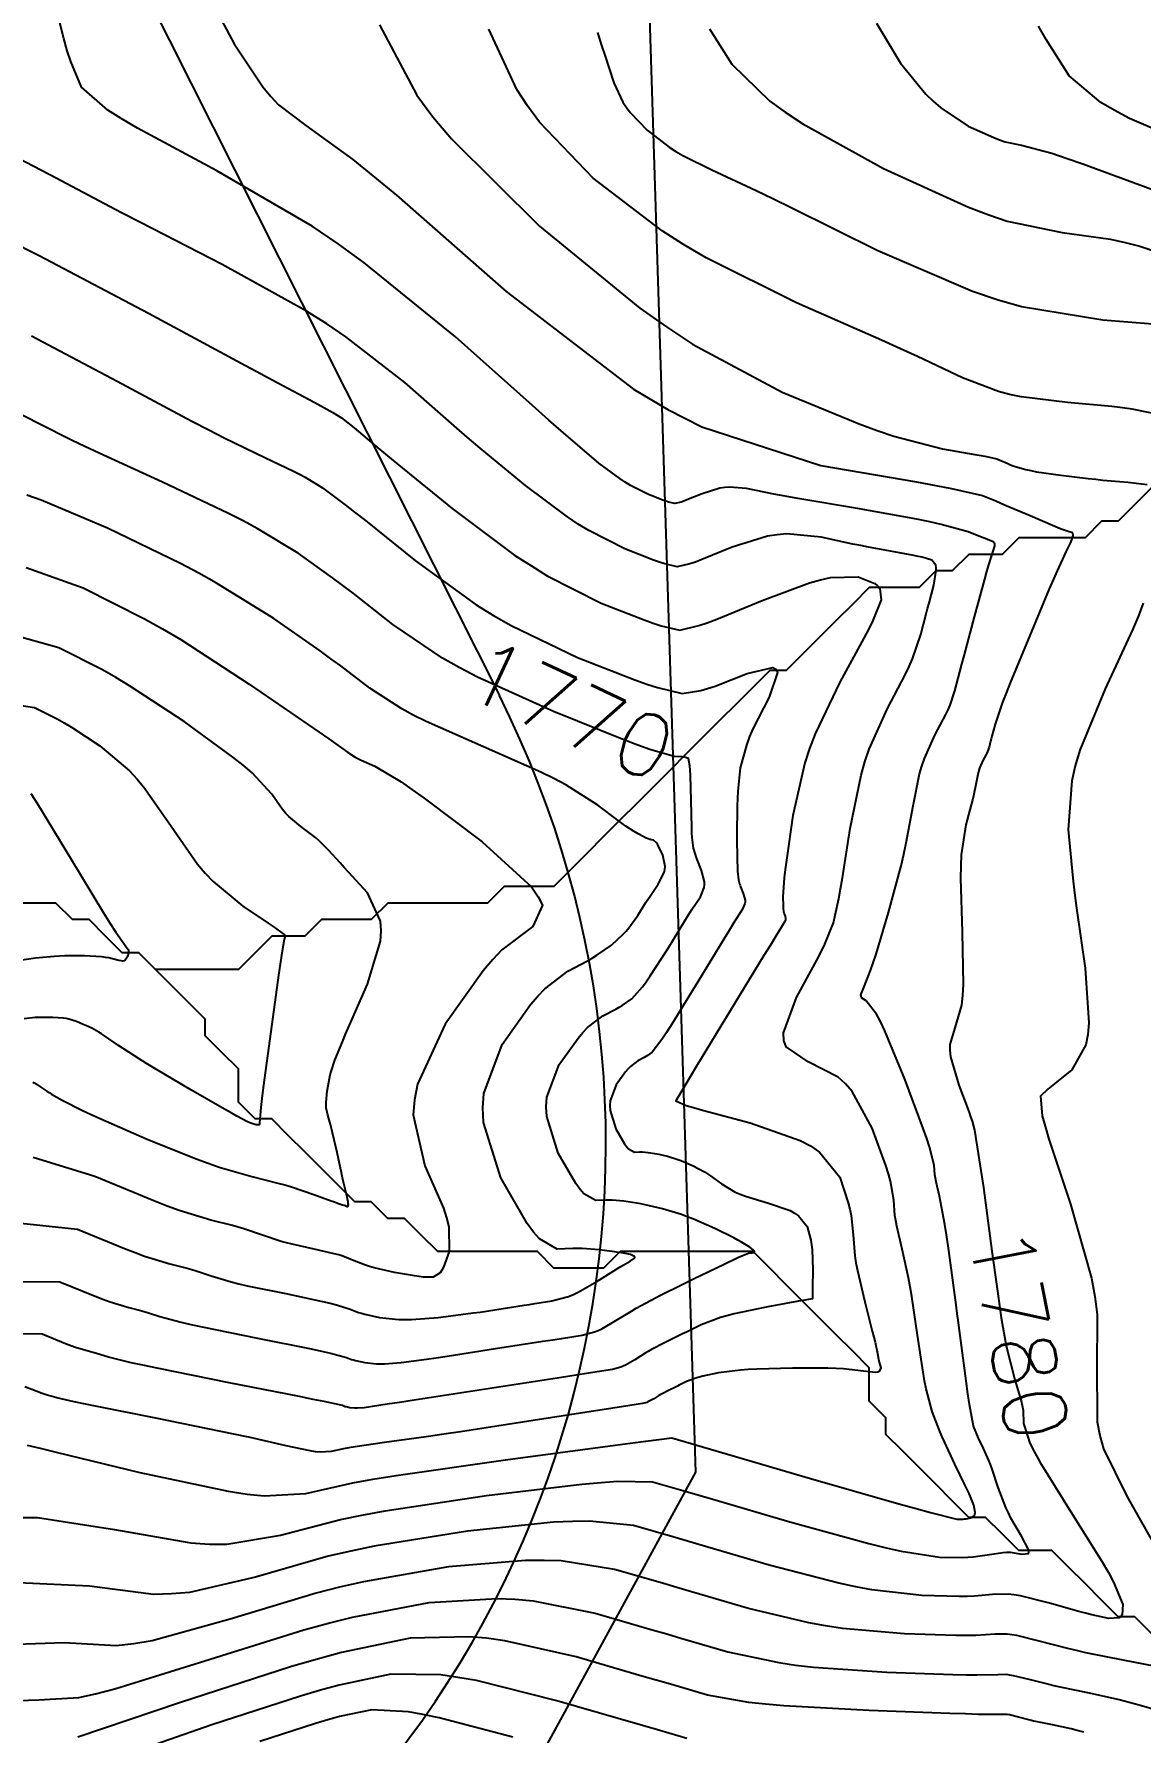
# Model space of a CAD drawing. Header units: metres. Extents: x 837117 to 838479, y 1189012 to 1191015.
# Drawn here: x 838181.6 to 838248.2, y 1189982.2 to 1190084.5 of the extents above; entities that cross this region are included whole.
import ezdxf

# ---------------------------------------------------------------- set-up
doc = ezdxf.new("R2010")
doc.units = ezdxf.units.M
doc.header["$LTSCALE"] = 0.3
for name, color, linetype in [('CORREDORVIA', 70, 'Continuous'), ('COTAS 10', 1, 'Continuous'), ('COTAS INT', 252, 'Continuous'), ('DRENAJE', 5, 'Continuous'), ('VIA1', 50, 'Continuous')]:
    doc.layers.add(name, color=color, linetype=linetype)
doc.styles.get("Standard").update_dxf_attribs({"font": 'simplex.shx'})

msp = doc.modelspace()

# ---------------------------------------------------------------- linework, layer by layer
at = {"layer": 'CORREDORVIA'}
msp.add_lwpolyline([(837910.68, 1191000.96), (838157.03, 1190996.19), (838237.17, 1190821.34), (838237, 1190602.88), (838240.03, 1190437.2), (838223.54, 1190366.27), (838212.2, 1190288.92), (838221.4, 1189997.88), (837954.54, 1189509.17), (837751.16, 1189231.38), (837593.19, 1189234.4), (837744.49, 1189686.61), (837750.28, 1189933.97), (837723.62, 1190051.52), (837726.09, 1190134.48), (837885.38, 1190229.43), (837983.18, 1190344.12), (837817.55, 1190502.19), (837798.03, 1190660.17), (837963.57, 1190795.98)], close=True, dxfattribs=at)
at = {"layer": 'COTAS 10'}
for points in [[(838192.1, 1190086.73), (838193.62, 1190083.86), (838195.35, 1190081.27), (838195.83, 1190080.7), (838196.29, 1190080.2), (838197.94, 1190078.95), (838200.77, 1190076.91), (838201.98, 1190075.92), (838203.39, 1190074.75), (838210, 1190068.95), (838217.67, 1190063.08), (838219.74, 1190061.86), (838221.78, 1190060.81), (838228.96, 1190058.49), (838234.72, 1190057.49), (838235.87, 1190057.28), (838236.83, 1190057.1), (838238.69, 1190056.68), (838239.5, 1190056.35), (838239.79, 1190056.22), (838240.12, 1190056.08), (838241.55, 1190055.46), (838242.91, 1190054.88), (838243.19, 1190054.77), (838243.42, 1190054.67), (838243.91, 1190054.51), (838244.07, 1190054.46), (838244.09, 1190054.43), (838244.11, 1190054.41), (838244.13, 1190054.26), (838244.05, 1190054.01), (838244.01, 1190053.91), (838243.96, 1190053.8), (838243.71, 1190053.28), (838243.19, 1190052.14), (838242.97, 1190051.63), (838242.71, 1190051.05), (838241.53, 1190048.25), (838240.35, 1190045.4), (838240.11, 1190044.78), (838239.9, 1190044.24), (838239.44, 1190042.91), (838239.25, 1190042.18), (838239.21, 1190042.02), (838239.17, 1190041.88), (838239.08, 1190041.53), (838238.98, 1190041.26), (838238.95, 1190041.17), (838238.9, 1190041.08), (838238.71, 1190040.71), (838238.51, 1190040.26), (838238.46, 1190040.12), (838238.42, 1190039.97), (838238.3, 1190039.38), (838238.15, 1190038.6), (838238.08, 1190038.34), (838238.01, 1190038.06), (838237.68, 1190036.85), (838237.41, 1190035.04), (838237.38, 1190034.37), (838237.37, 1190033.64), (838237.46, 1190030.38), (838237.52, 1190027.24), (838237.48, 1190026.57), (838237.42, 1190025.99), (838237.02, 1190024.63), (838236.71, 1190023.62), (838236.72, 1190023.26), (838236.77, 1190022.87), (838237.26, 1190021.18), (838237.86, 1190019.59), (838237.97, 1190019.27), (838238.06, 1190019), (838238.21, 1190018.46), (838238.75, 1190015.01), (838239.24, 1190011.18), (838239.57, 1190008.92), (838239.82, 1190007.16), (838239.97, 1190006.26), (838240.12, 1190005.47), (838240.63, 1190003.43), (838241.02, 1190002.17), (838241.08, 1190001.88), (838241.13, 1190001.6), (838241.15, 1190000.81), (838241.41, 1190000), (838241.54, 1189999.61), (838241.81, 1189999.07), (838242.15, 1189998.45), (838244, 1189995.48), (838245.9, 1189992.47), (838246.27, 1189991.83), (838246.58, 1189991.26), (838247.14, 1189989.91), (838247.09, 1189989.28), (838247.02, 1189989.18), (838246.91, 1189989.1), (838246.3, 1189989.06), (838245.27, 1189989.29), (838244.9, 1189989.39), (838244.49, 1189989.49), (838242.72, 1189989.99), (838240.97, 1189990.42), (838240.58, 1189990.49), (838240.23, 1189990.53), (838239.28, 1189990.51), (838238.2, 1189990.41), (838237.77, 1189990.39), (838237.28, 1189990.39), (838235.04, 1189990.44), (838232.03, 1189990.79), (838231.06, 1189990.97), (838230.04, 1189991.19), (838225.84, 1189992.28), (838221.81, 1189993.46), (838220.03, 1189993.97), (838217.67, 1189994.66), (838215.02, 1189994.93), (838214, 1189994.91), (838212.86, 1189994.86), (838207.67, 1189994.32), (838202.06, 1189993.41), (838200.64, 1189993.12), (838199.29, 1189992.81), (838194.9, 1189991.55), (838190.93, 1189990.63), (838189.85, 1189990.54), (838188.76, 1189990.51), (838184.9, 1189991.01), (838180.64, 1189991.2)], [(838232.3, 1190085.12), (838233.74, 1190082.71), (838235.28, 1190080.83), (838235.72, 1190080.41), (838236.17, 1190080.01), (838237.83, 1190078.91), (838239.36, 1190078.22), (838239.72, 1190078.08), (838240.05, 1190077.97), (838241.04, 1190077.76), (838242.86, 1190077.28), (838243.72, 1190076.99), (838244.73, 1190076.64), (838249.68, 1190074.81)], [(838179.84, 1190009.36), (838183.12, 1190009.34), (838185.24, 1190008.47), (838185.72, 1190008.28), (838186.15, 1190008.13), (838187.28, 1190007.78), (838188.07, 1190007.58), (838188.27, 1190007.53), (838188.47, 1190007.47), (838189.14, 1190007.24), (838190.43, 1190006.9), (838191.01, 1190006.77), (838191.7, 1190006.62), (838195.02, 1190005.94), (838198.26, 1190005.29), (838198.89, 1190005.15), (838199.42, 1190005.04), (838200.38, 1190004.78), (838200.69, 1190004.66), (838200.8, 1190004.63), (838200.93, 1190004.59), (838201.48, 1190004.47), (838202.2, 1190004.39), (838202.43, 1190004.39), (838202.68, 1190004.39), (838203.68, 1190004.47), (838205.21, 1190004.68), (838205.79, 1190004.76), (838206.44, 1190004.86), (838209.36, 1190005.31), (838212.21, 1190005.75), (838212.81, 1190005.84), (838213.34, 1190005.93), (838214.58, 1190006.12), (838215.33, 1190006.33), (838215.55, 1190006.41), (838215.77, 1190006.51), (838216.61, 1190007), (838217.55, 1190007.57), (838217.83, 1190007.74), (838218.13, 1190007.91), (838219.3, 1190008.52), (838220.57, 1190009.16), (838220.93, 1190009.33), (838221.29, 1190009.51), (838222.63, 1190010.16), (838223.76, 1190010.7), (838223.99, 1190010.81), (838224.19, 1190010.89), (838224.6, 1190011.05), (838224.76, 1190011.08), (838224.8, 1190011.08), (838224.83, 1190011.09), (838224.94, 1190011.1), (838224.96, 1190011.16), (838224.94, 1190011.19), (838224.9, 1190011.23), (838224.68, 1190011.42), (838224.18, 1190011.73), (838223.96, 1190011.85), (838223.72, 1190011.98), (838222.56, 1190012.54), (838221.25, 1190013.12), (838220.9, 1190013.25), (838220.57, 1190013.38), (838219.41, 1190013.73), (838218.38, 1190013.97), (838218.12, 1190014.02), (838217.87, 1190014.07), (838217.08, 1190014.19), (838216.39, 1190014.24), (838216.21, 1190014.24), (838216.03, 1190014.25), (838215.4, 1190014.22), (838214.68, 1190014.63), (838214.45, 1190014.9), (838214.19, 1190015.25), (838213.14, 1190017.08), (838212.45, 1190019.29), (838212.42, 1190019.87), (838212.46, 1190020.44), (838213.2, 1190022.41), (838214.33, 1190024), (838214.62, 1190024.34), (838214.9, 1190024.64), (838215.82, 1190025.34), (838216.61, 1190025.74), (838216.8, 1190025.86), (838216.99, 1190025.97), (838217.57, 1190026.38), (838218.21, 1190027.09), (838218.44, 1190027.4), (838218.68, 1190027.75), (838219.73, 1190029.39), (838220.76, 1190031.06), (838220.98, 1190031.42), (838221.18, 1190031.74), (838221.7, 1190032.52), (838221.93, 1190033.07), (838221.94, 1190033.24), (838221.94, 1190033.41), (838221.77, 1190034.1), (838221.51, 1190034.75), (838221.45, 1190034.91), (838221.4, 1190035.05), (838221.28, 1190035.45), (838221.21, 1190036.08), (838221.19, 1190036.37), (838221.18, 1190036.7), (838221.14, 1190038.29), (838221.1, 1190039.84), (838221.09, 1190040.14), (838221.07, 1190040.39), (838220.99, 1190040.84), (838220.8, 1190040.91), (838220.71, 1190040.93), (838220.61, 1190040.94), (838220.12, 1190040.97), (838218.65, 1190041.39), (838217.93, 1190041.65), (838217.08, 1190041.97), (838212.86, 1190043.66), (838208.27, 1190045.74), (838207.18, 1190046.31), (838206.17, 1190046.88), (838203.86, 1190048.44), (838203.17, 1190048.91), (838200.79, 1190050.79), (838200.16, 1190051.26), (838199.55, 1190051.72), (838197.47, 1190053.2), (838195.01, 1190054.68), (838194.16, 1190055.14), (838193.24, 1190055.61), (838189.31, 1190057.47), (838185.49, 1190059.22), (838184.63, 1190059.62), (838183.87, 1190059.98), (838181.84, 1190061), (838180.39, 1190061.76)], [(838181.38, 1190038.74), (838181.77, 1190038.11), (838183.76, 1190034.83), (838185.76, 1190031.55), (838186.16, 1190030.91), (838186.49, 1190030.39), (838187.11, 1190029.5), (838187.24, 1190029.34), (838187.25, 1190029.28), (838187.26, 1190029.22), (838187.21, 1190028.93), (838187.05, 1190028.69), (838186.99, 1190028.66), (838186.92, 1190028.64), (838186.6, 1190028.7), (838186.08, 1190028.84), (838185.87, 1190028.86), (838185.64, 1190028.89), (838184.61, 1190028.95), (838183.43, 1190028.96), (838183.11, 1190028.94), (838182.79, 1190028.92), (838181.66, 1190028.81), (838180.58, 1190028.66)], [(838210.4, 1189981.91), (838205.96, 1189983.08), (838204.99, 1189983.28), (838204.12, 1189983.44), (838201.91, 1189983.57), (838199.97, 1189983.16), (838199.27, 1189982.96), (838198.51, 1189982.74), (838195.17, 1189981.66)]]:
    msp.add_lwpolyline(points, dxfattribs=at)
at = {"layer": 'COTAS INT'}
for points in [[(838180.62, 1189995.15), (838181.78, 1189995.14), (838186.42, 1189994.43), (838191.01, 1189993.62), (838192.13, 1189993.54), (838193.18, 1189993.54), (838196.42, 1189994.07), (838200.03, 1189995.02), (838201.31, 1189995.28), (838202.72, 1189995.54), (838208.82, 1189996.47), (838214.56, 1189997.15), (838215.73, 1189997.26), (838216.72, 1189997.33), (838218.82, 1189997.3), (838220.65, 1189996.76), (838222.44, 1189996.24), (838227.08, 1189994.89), (838231.84, 1189993.58), (838232.88, 1189993.32), (838233.79, 1189993.11), (838236.09, 1189992.75), (838237.47, 1189992.74), (838237.81, 1189992.75), (838238.13, 1189992.78), (838239.11, 1189992.92), (838239.93, 1189993.04), (838240.14, 1189993.05), (838240.35, 1189993.05), (838241.05, 1189992.93), (838241.46, 1189992.98), (838241.47, 1189993.08), (838241.45, 1189993.22), (838241.03, 1189994.02), (838240.4, 1189995.11), (838240.25, 1189995.42), (838240.1, 1189995.74), (838239.64, 1189996.95), (838239.26, 1189998.06), (838239.16, 1189998.33), (838239.06, 1189998.57), (838238.74, 1189999.3), (838238.47, 1189999.87), (838238.41, 1190000), (838238.4, 1190000.02), (838238.34, 1190000.16), (838238.15, 1190000.65), (838237.91, 1190001.94), (838237.81, 1190002.59), (838237.7, 1190003.37), (838237.2, 1190007.16), (838237.19, 1190007.24), (838237.1, 1190007.94), (838236.66, 1190011.21), (838236.54, 1190012.05), (838236.42, 1190012.78), (838236.1, 1190014.48), (838235.89, 1190015.36), (838235.85, 1190015.57), (838235.82, 1190015.77), (838235.77, 1190016.36), (838235.5, 1190017.45), (838235.33, 1190017.97), (838235.12, 1190018.57), (838234, 1190021.54), (838232.8, 1190024.44), (838232.54, 1190025), (838232.3, 1190025.45), (838231.69, 1190026.24), (838231.4, 1190026.43), (838231.38, 1190026.51), (838231.37, 1190026.61), (838231.54, 1190027.06), (838231.95, 1190028.08), (838232.11, 1190028.53), (838232.28, 1190029.06), (838233.03, 1190031.57), (838233.78, 1190034.37), (838233.95, 1190035.08), (838234.1, 1190035.77), (838234.51, 1190038), (838234.9, 1190039.91), (838235.04, 1190040.38), (838235.19, 1190040.83), (838235.84, 1190042.28), (838236.47, 1190043.48), (838236.61, 1190043.77), (838236.73, 1190044.05), (838237.03, 1190044.92), (838237.33, 1190046.06), (838237.45, 1190046.52), (838237.58, 1190047.03), (838238.2, 1190049.37), (838238.82, 1190051.64), (838238.95, 1190052.1), (838239.06, 1190052.49), (838239.33, 1190053.32), (838239.42, 1190053.64), (838239.43, 1190053.7), (838239.42, 1190053.76), (838239.32, 1190053.89), (838238.99, 1190054.02), (838238.84, 1190054.08), (838238.66, 1190054.15), (838237.82, 1190054.48), (838236.19, 1190054.93), (838235.51, 1190055.08), (838234.74, 1190055.24), (838231.16, 1190055.89), (838227.57, 1190056.5), (838226.8, 1190056.64), (838226.13, 1190056.76), (838224.48, 1190057.09), (838223.45, 1190057.18), (838223.16, 1190057.16), (838222.87, 1190057.11), (838221.81, 1190056.78), (838220.89, 1190056.41), (838220.7, 1190056.34), (838220.54, 1190056.28), (838220.15, 1190056.19), (838219.78, 1190056.28), (838219.62, 1190056.33), (838219.44, 1190056.39), (838218.57, 1190056.73), (838217.49, 1190057.28), (838217.17, 1190057.48), (838216.84, 1190057.69), (838215.58, 1190058.63), (838213.45, 1190060.45), (838212.58, 1190061.21), (838211.58, 1190062.09), (838206.95, 1190066.22), (838201.43, 1190070.71), (838199.88, 1190071.82), (838198.32, 1190072.88), (838192.57, 1190076.22), (838187.79, 1190078.79), (838186.82, 1190079.37), (838186.02, 1190079.88), (838184.42, 1190081.25), (838183.78, 1190082.81), (838183.57, 1190083.45), (838183.36, 1190084.18), (838182.51, 1190087.55)], [(838202.37, 1190085.02), (838204.62, 1190080.77), (838205.59, 1190079.48), (838206.71, 1190078.14), (838212, 1190072.89), (838218.05, 1190067.96), (838219.66, 1190066.83), (838221.22, 1190065.79), (838226.62, 1190062.89), (838231.26, 1190060.99), (838232.35, 1190060.59), (838233.35, 1190060.25), (838236.27, 1190059.49), (838238.22, 1190059.15), (838238.6, 1190059.08), (838238.93, 1190059.02), (838239.56, 1190058.88), (838239.83, 1190058.77), (838239.93, 1190058.73), (838240.04, 1190058.68), (838240.52, 1190058.47), (838241.3, 1190058.23), (838241.6, 1190058.17), (838241.93, 1190058.1), (838243.41, 1190057.89), (838245.06, 1190057.69), (838245.51, 1190057.65), (838245.94, 1190057.6), (838247.44, 1190057.47), (838248.6, 1190057.33)], [(838249.46, 1190061.51), (838247.71, 1190061.88), (838247.11, 1190061.96), (838246.48, 1190062.04), (838243.8, 1190062.27), (838241.02, 1190062.61), (838240.32, 1190062.76), (838239.66, 1190062.93), (838237.49, 1190063.76), (838234.77, 1190065.05), (838233.74, 1190065.51), (838232.6, 1190066.03), (838227.49, 1190068.28), (838222.05, 1190070.98), (838220.68, 1190071.78), (838219.39, 1190072.61), (838215.24, 1190075.77), (838212.01, 1190079.16), (838211.29, 1190080.13), (838210.65, 1190081.11), (838208.95, 1190084.75)], [(838215.5, 1190084.54), (838215.73, 1190083.82), (838215.94, 1190083.19), (838216.49, 1190081.51), (838217.03, 1190080.35), (838217.24, 1190080.04), (838217.47, 1190079.73), (838218.49, 1190078.66), (838219.81, 1190077.65), (838220.22, 1190077.39), (838220.65, 1190077.14), (838222.38, 1190076.28), (838225.05, 1190075.04), (838226.07, 1190074.55), (838227.21, 1190073.99), (838232.38, 1190071.43), (838238.09, 1190068.97), (838239.58, 1190068.48), (838241.03, 1190068.06), (838245.94, 1190067.25), (838249.94, 1190066.92)], [(838222.25, 1190084.77), (838223.59, 1190082.64), (838225.88, 1190080.42), (838226.81, 1190079.75), (838227.86, 1190079.06), (838232.73, 1190076.36), (838237.84, 1190074.03), (838239.06, 1190073.58), (838240.18, 1190073.2), (838243.49, 1190072.51), (838246.4, 1190072.1), (838247.27, 1190071.91), (838248.16, 1190071.68), (838251.6, 1190070.53)], [(838251.84, 1190077.53), (838247.53, 1190079.38), (838246.61, 1190079.87), (838245.81, 1190080.34), (838243.9, 1190081.95), (838242.52, 1190084.12), (838242.06, 1190084.94)], [(838181.16, 1189999.5), (838181.94, 1189999.31), (838182.91, 1189999.08), (838187.94, 1189997.85), (838193.26, 1189996.72), (838194.41, 1189996.55), (838195.42, 1189996.44), (838197.94, 1189996.59), (838200.77, 1189997.24), (838201.98, 1189997.45), (838203.38, 1189997.68), (838209.97, 1189998.62), (838216.26, 1189999.45), (838217.46, 1189999.61), (838218.42, 1189999.74), (838219.97, 1189999.93), (838228.32, 1189997.5), (838233.65, 1189995.97), (838234.69, 1189995.68), (838235.56, 1189995.44), (838237.15, 1189995.05), (838237.52, 1189995.05), (838237.61, 1189995.06), (838237.71, 1189995.07), (838238.01, 1189995.12), (838238.21, 1189995.27), (838238.23, 1189995.35), (838238.24, 1189995.44), (838238.16, 1189995.88), (838237.88, 1189996.58), (838237.77, 1189996.83), (838237.63, 1189997.11), (838237.03, 1189998.35), (838236.39, 1189999.69), (838236.26, 1190000), (838236.24, 1190000.04), (838236.09, 1190000.38), (838235.66, 1190001.52), (838235.3, 1190002.89), (838235.2, 1190003.37), (838235.11, 1190003.89), (838234.78, 1190006.12), (838234.44, 1190008.45), (838234.34, 1190009.03), (838234.24, 1190009.57), (838233.85, 1190011.3), (838233.52, 1190012.69), (838233.46, 1190013.02), (838233.41, 1190013.33), (838233.34, 1190014.25), (838233.14, 1190015.39), (838233.02, 1190015.83), (838232.86, 1190016.33), (838232.05, 1190018.58), (838230.83, 1190020.79), (838230.43, 1190021.25), (838230, 1190021.65), (838228.19, 1190022.57), (838226.86, 1190023.48), (838226.73, 1190023.87), (838226.71, 1190024.32), (838227.49, 1190026.46), (838228.71, 1190028.69), (838228.97, 1190029.2), (838229.19, 1190029.66), (838229.71, 1190030.95), (838230.03, 1190032.41), (838230.14, 1190032.99), (838230.26, 1190033.65), (838230.72, 1190036.62), (838231.38, 1190039.84), (838231.61, 1190040.64), (838231.87, 1190041.41), (838232.97, 1190043.86), (838234.03, 1190045.88), (838234.27, 1190046.38), (838234.47, 1190046.84), (838234.98, 1190048.31), (838235.3, 1190049.55), (838235.38, 1190049.87), (838235.47, 1190050.19), (838235.75, 1190051.28), (838235.9, 1190052.15), (838235.9, 1190052.32), (838235.87, 1190052.47), (838235.63, 1190052.79), (838235.05, 1190052.96), (838234.82, 1190053.01), (838234.56, 1190053.06), (838233.36, 1190053.28), (838231.83, 1190053.56), (838231.37, 1190053.66), (838230.88, 1190053.75), (838228.97, 1190054.17), (838226.91, 1190054.36), (838226.33, 1190054.31), (838225.74, 1190054.23), (838223.61, 1190053.57), (838221.79, 1190052.82), (838221.4, 1190052.67), (838221.07, 1190052.56), (838220.3, 1190052.38), (838219.56, 1190052.55), (838219.24, 1190052.66), (838218.87, 1190052.79), (838217.14, 1190053.46), (838214.98, 1190054.56), (838214.34, 1190054.95), (838213.69, 1190055.38), (838211.16, 1190057.27), (838208.44, 1190059.52), (838207.66, 1190060.19), (838206.86, 1190060.87), (838203.89, 1190063.48), (838200.35, 1190066.23), (838199.2, 1190067), (838197.97, 1190067.77), (838192.9, 1190070.59), (838187.98, 1190073.11), (838186.84, 1190073.69), (838185.81, 1190074.23), (838182.9, 1190075.77), (838180.64, 1190076.96)], [(838180.05, 1190072.05), (838181.87, 1190071.13), (838188.47, 1190067.65), (838194.04, 1190064.64), (838195.2, 1190064.01), (838196.21, 1190063.48), (838198.47, 1190062.28), (838199.56, 1190061.68), (838199.83, 1190061.51), (838200.08, 1190061.34), (838200.84, 1190060.75), (838202.15, 1190059.65), (838202.73, 1190059.16), (838203.42, 1190058.6), (838206.74, 1190055.9), (838210.53, 1190053.07), (838211.52, 1190052.43), (838212.47, 1190051.84), (838215.72, 1190050.2), (838218.31, 1190049.18), (838218.85, 1190048.99), (838219.33, 1190048.83), (838220.45, 1190048.57), (838221.61, 1190048.84), (838222.11, 1190049.01), (838222.68, 1190049.22), (838225.41, 1190050.35), (838228.27, 1190051.42), (838228.93, 1190051.6), (838229.53, 1190051.73), (838231.2, 1190051.77), (838232.2, 1190051.38), (838232.37, 1190051.24), (838232.5, 1190051.08), (838232.59, 1190050.39), (838232.09, 1190049.15), (838231.84, 1190048.65), (838231.55, 1190048.08), (838230.1, 1190045.43), (838228.6, 1190042.32), (838228.27, 1190041.45), (838227.98, 1190040.58), (838227.26, 1190037.41), (838226.88, 1190034.72), (838226.81, 1190034.15), (838226.75, 1190033.66), (838226.67, 1190032.52), (838226.68, 1190031.99), (838226.68, 1190031.89), (838226.68, 1190031.8), (838226.7, 1190031.62), (838226.72, 1190031.53), (838226.73, 1190031.51), (838226.74, 1190031.48), (838226.8, 1190031.34), (838226.83, 1190031.2), (838226.83, 1190031.17), (838226.83, 1190031.13), (838226.78, 1190031.02), (838226.24, 1190030.14), (838225.92, 1190029.61), (838225.52, 1190028.97), (838223.5, 1190025.65), (838221.47, 1190022.32), (838221.08, 1190021.67), (838220.76, 1190021.14), (838220.21, 1190020.23), (838220.85, 1190019.95), (838221.28, 1190019.82), (838221.82, 1190019.66), (838224.69, 1190018.91), (838227.7, 1190017.85), (838228.32, 1190017.51), (838228.87, 1190017.14), (838230.09, 1190015.63), (838230.6, 1190014.08), (838230.7, 1190013.7), (838230.78, 1190013.33), (838230.9, 1190012.16), (838231, 1190010.89), (838231.06, 1190010.47), (838231.15, 1190010.02), (838231.6, 1190008.12), (838232.05, 1190006.37), (838232.15, 1190006.01), (838232.22, 1190005.7), (838232.36, 1190005.01), (838232.42, 1190004.68), (838232.44, 1190004.58), (838232.46, 1190004.49), (838232.56, 1190004.16), (838232.47, 1190003.93), (838232.38, 1190003.9), (838232.25, 1190003.88), (838231.53, 1190003.96), (838230.31, 1190004.09), (838229.87, 1190004.11), (838229.38, 1190004.13), (838227.25, 1190004.14), (838225.09, 1190004.08), (838224.58, 1190004.05), (838224.12, 1190004.02), (838222.79, 1190003.85), (838221.85, 1190003.66), (838221.63, 1190003.6), (838221.43, 1190003.54), (838220.86, 1190003.33), (838220.42, 1190003.12), (838220.31, 1190003.06), (838220.19, 1190003), (838219.77, 1190002.79), (838219.39, 1190002.59), (838219.29, 1190002.54), (838219.2, 1190002.48), (838218.89, 1190002.29), (838218.61, 1190002.14), (838218.54, 1190002.1), (838218.47, 1190002.07), (838218.22, 1190002.01), (838217.07, 1190001.83), (838216.42, 1190001.73), (838211.63, 1190000.98), (838207.26, 1190000.31), (838206.24, 1190000.16), (838205.32, 1190000.02), (838205.18, 1190000), (838202.67, 1189999.65), (838200.91, 1189999.39), (838200.53, 1189999.33), (838200.21, 1189999.28), (838199.46, 1189999.11), (838198.79, 1189999.07), (838198.51, 1189999.1), (838198.2, 1189999.15), (838196.75, 1189999.46), (838194.51, 1189999.97), (838194.38, 1190000), (838193.7, 1190000.15), (838192.81, 1190000.33), (838188.9, 1190001.12), (838185.28, 1190001.84), (838184.57, 1190001.99), (838183.99, 1190002.11), (838182.95, 1190002.34), (838182.74, 1190002.41), (838182.67, 1190002.43), (838182.61, 1190002.45), (838182.35, 1190002.51), (838181.99, 1190002.63), (838181.85, 1190002.68), (838181.7, 1190002.74), (838181.01, 1190003.02)], [(838181.41, 1190066.28), (838186.57, 1190063.55), (838191.07, 1190061.15), (838192.09, 1190060.62), (838193.01, 1190060.15), (838195.51, 1190058.94), (838197.16, 1190058.15), (838197.55, 1190057.96), (838197.9, 1190057.77), (838198.94, 1190057.14), (838200.3, 1190056.12), (838200.87, 1190055.68), (838201.52, 1190055.17), (838204.54, 1190052.74), (838208.19, 1190050.1), (838209.24, 1190049.45), (838210.31, 1190048.84), (838214.29, 1190046.93), (838217.74, 1190045.57), (838218.47, 1190045.31), (838219.11, 1190045.11), (838220.6, 1190044.76), (838221.73, 1190044.94), (838222.13, 1190045.05), (838222.58, 1190045.2), (838224.52, 1190045.96), (838226.06, 1190046.32), (838226.25, 1190046.22), (838226.34, 1190046.02), (838225.84, 1190044.54), (838224.86, 1190042.63), (838224.66, 1190042.16), (838224.49, 1190041.7), (838224.1, 1190040.27), (838223.96, 1190038.87), (838223.93, 1190038.44), (838223.91, 1190037.99), (838223.89, 1190036.21), (838223.92, 1190034.64), (838223.93, 1190034.33), (838223.94, 1190034.06), (838223.99, 1190033.53), (838224.06, 1190033.29), (838224.09, 1190033.21), (838224.12, 1190033.11), (838224.28, 1190032.72), (838224.39, 1190032.31), (838224.39, 1190032.2), (838224.38, 1190032.1), (838224.24, 1190031.77), (838223.7, 1190030.92), (838223.43, 1190030.49), (838223.11, 1190029.97), (838221.55, 1190027.4), (838219.97, 1190024.85), (838219.65, 1190024.35), (838219.37, 1190023.93), (838218.8, 1190023.16), (838218.51, 1190022.96), (838218.42, 1190022.9), (838218.32, 1190022.84), (838217.93, 1190022.64), (838217.48, 1190022.3), (838217.34, 1190022.15), (838217.19, 1190021.98), (838216.63, 1190021.19), (838216.27, 1190020.22), (838216.25, 1190019.94), (838216.26, 1190019.65), (838216.61, 1190018.55), (838217.13, 1190017.65), (838217.25, 1190017.48), (838217.37, 1190017.34), (838217.72, 1190017.14), (838218.03, 1190017.15), (838218.12, 1190017.15), (838218.21, 1190017.15), (838218.56, 1190017.12), (838218.95, 1190017.06), (838219.07, 1190017.04), (838219.2, 1190017.01), (838219.71, 1190016.9), (838220.28, 1190016.72), (838220.45, 1190016.66), (838220.62, 1190016.59), (838221.27, 1190016.31), (838221.94, 1190015.95), (838222.12, 1190015.84), (838222.31, 1190015.72), (838222.97, 1190015.24), (838223.8, 1190014.74), (838224.09, 1190014.62), (838224.41, 1190014.49), (838225.79, 1190014.07), (838227.1, 1190013.62), (838227.37, 1190013.47), (838227.6, 1190013.31), (838228.13, 1190012.67), (838228.35, 1190011.84), (838228.39, 1190011.56), (838228.42, 1190011.27), (838228.46, 1190010.05), (838228.45, 1190008.97), (838228.45, 1190008.77), (838228.45, 1190008.6), (838228.45, 1190008.33), (838228.45, 1190008.32), (838228.45, 1190008.31), (838228.44, 1190008.31), (838228.43, 1190008.31), (838227.99, 1190008.23), (838227.72, 1190008.18), (838227.39, 1190008.12), (838225.65, 1190007.81), (838223.74, 1190007.41), (838223.3, 1190007.29), (838222.9, 1190007.18), (838221.75, 1190006.75), (838220.86, 1190006.31), (838220.62, 1190006.2), (838220.38, 1190006.08), (838219.54, 1190005.66), (838218.76, 1190005.25), (838218.56, 1190005.14), (838218.37, 1190005.03), (838217.75, 1190004.64), (838217.19, 1190004.32), (838217.04, 1190004.26), (838216.9, 1190004.2), (838216.4, 1190004.06), (838214.96, 1190003.84), (838214.22, 1190003.72), (838213.33, 1190003.58), (838208.89, 1190002.89), (838204.46, 1190002.21), (838203.58, 1190002.07), (838202.84, 1190001.96), (838201.44, 1190001.75), (838201.05, 1190001.72), (838200.95, 1190001.72), (838200.86, 1190001.72), (838200.58, 1190001.75), (838200.36, 1190001.8), (838200.31, 1190001.81), (838200.27, 1190001.83), (838200.15, 1190001.88), (838199.05, 1190002.12), (838198.38, 1190002.25), (838197.56, 1190002.42), (838193.31, 1190003.26), (838188.99, 1190004.13), (838188.13, 1190004.31), (838187.41, 1190004.46), (838186.05, 1190004.79), (838185.6, 1190004.94), (838185.47, 1190004.98), (838185.34, 1190005.02), (838184.82, 1190005.15), (838184.07, 1190005.38), (838183.78, 1190005.48), (838183.47, 1190005.6), (838182.06, 1190006.18), (838179.89, 1190006.2)], [(838180.39, 1190012.91), (838184.18, 1190012.51), (838187.02, 1190011.33), (838187.66, 1190011.09), (838188.23, 1190010.88), (838189.75, 1190010.41), (838190.8, 1190010.15), (838191.07, 1190010.07), (838191.34, 1190010), (838192.23, 1190009.69), (838193.44, 1190009.34), (838193.9, 1190009.22), (838194.41, 1190009.1), (838196.73, 1190008.62), (838198.95, 1190008.15), (838199.41, 1190008.05), (838199.79, 1190007.95), (838200.61, 1190007.69), (838201.1, 1190007.49), (838201.29, 1190007.44), (838201.49, 1190007.38), (838202.38, 1190007.18), (838203.54, 1190007.06), (838203.91, 1190007.06), (838204.31, 1190007.06), (838205.91, 1190007.19), (838207.57, 1190007.4), (838208.01, 1190007.46), (838208.43, 1190007.51), (838209.83, 1190007.72), (838211.09, 1190007.92), (838211.41, 1190007.97), (838211.72, 1190008.02), (838212.76, 1190008.18), (838213.76, 1190008.45), (838214.05, 1190008.57), (838214.34, 1190008.71), (838215.47, 1190009.35), (838216.48, 1190010), (838216.71, 1190010.14), (838216.91, 1190010.26), (838217.47, 1190010.58), (838217.72, 1190010.76), (838217.74, 1190010.81), (838217.73, 1190010.85), (838217.49, 1190010.97), (838216.96, 1190011.07), (838216.77, 1190011.1), (838216.55, 1190011.13), (838215.61, 1190011.25), (838214.57, 1190011.33), (838214.29, 1190011.34), (838214.02, 1190011.34), (838213.07, 1190011.3), (838212, 1190011.92), (838211.64, 1190012.33), (838211.26, 1190012.85), (838209.68, 1190015.6), (838208.63, 1190018.93), (838208.59, 1190019.81), (838208.65, 1190020.67), (838209.76, 1190023.62), (838211.47, 1190026.03), (838211.9, 1190026.54), (838212.32, 1190026.98), (838213.71, 1190028.03), (838214.9, 1190028.65), (838215.19, 1190028.81), (838215.46, 1190028.99), (838216.34, 1190029.6), (838217.05, 1190030.26), (838217.23, 1190030.45), (838217.39, 1190030.64), (838217.93, 1190031.39), (838218.4, 1190032.15), (838218.54, 1190032.35), (838218.67, 1190032.55), (838219.16, 1190033.27), (838219.51, 1190033.97), (838219.55, 1190034.16), (838219.57, 1190034.34), (838219.44, 1190035.02), (838219.18, 1190035.57), (838219.12, 1190035.68), (838219.06, 1190035.76), (838218.88, 1190035.92), (838218.73, 1190035.95), (838218.7, 1190035.96), (838218.66, 1190035.96), (838218.56, 1190036), (838218.46, 1190036.04), (838218.43, 1190036.05), (838218.4, 1190036.07), (838218.25, 1190036.15), (838217.95, 1190036.31), (838217.7, 1190036.44), (838217.21, 1190036.76), (838216.99, 1190036.92), (838216.74, 1190037.11), (838215.52, 1190038.04), (838213.59, 1190039.26), (838212.88, 1190039.63), (838212.09, 1190040.02), (838208.64, 1190041.54), (838205.19, 1190043.06), (838204.41, 1190043.45), (838203.71, 1190043.83), (838201.8, 1190045.07), (838200.05, 1190046.41), (838199.45, 1190046.85), (838198.8, 1190047.32), (838196, 1190049.26), (838192.56, 1190051.4), (838191.5, 1190051.99), (838190.39, 1190052.58), (838186, 1190054.7), (838182, 1190056.39), (838181.14, 1190056.7)], [(838181.1, 1190052.34), (838184.53, 1190051.11), (838188.23, 1190049.25), (838189.3, 1190048.64), (838190.4, 1190048), (838194.53, 1190045.32), (838198.04, 1190042.91), (838198.74, 1190042.43), (838199.32, 1190042.02), (838200.44, 1190041.23), (838200.9, 1190040.93), (838201.07, 1190040.84), (838201.26, 1190040.74), (838202.1, 1190040.37), (838203.67, 1190039.44), (838204.32, 1190038.98), (838205.07, 1190038.45), (838208.55, 1190035.82), (838211.52, 1190033.11), (838211.93, 1190032.52), (838212.18, 1190032), (838211.6, 1190030.73), (838209.75, 1190029.33), (838209.19, 1190028.73), (838208.61, 1190028.05), (838206.33, 1190024.84), (838204.67, 1190021.23), (838204.48, 1190020.29), (838204.41, 1190019.38), (838205.11, 1190016.32), (838206.22, 1190013.77), (838206.4, 1190013.19), (838206.54, 1190012.65), (838206.56, 1190011.16), (838206.22, 1190010.21), (838206.12, 1190010.03), (838206.02, 1190009.88), (838205.61, 1190009.61), (838205, 1190009.62), (838204.76, 1190009.65), (838204.49, 1190009.69), (838203.28, 1190009.9), (838202.05, 1190010.18), (838201.77, 1190010.25), (838201.52, 1190010.33), (838200.84, 1190010.6), (838200.16, 1190010.87), (838199.92, 1190010.95), (838199.64, 1190011.02), (838198.44, 1190011.29), (838197.12, 1190011.59), (838196.78, 1190011.68), (838196.45, 1190011.77), (838195.32, 1190012.14), (838194.2, 1190012.52), (838193.87, 1190012.62), (838193.53, 1190012.72), (838192.21, 1190013.04), (838190.31, 1190013.63), (838189.59, 1190013.89), (838188.79, 1190014.2), (838185.23, 1190015.67), (838181.51, 1190016.81)], [(838248.37, 1190050.2), (838248.08, 1190049.42), (838247.73, 1190048.58), (838246.08, 1190045.03), (838244.54, 1190041.34), (838244.27, 1190040.4), (838244.06, 1190039.5), (838243.84, 1190036.56), (838244.13, 1190033.64), (838244.23, 1190032.75), (838244.35, 1190031.83), (838244.86, 1190028.21), (838245.09, 1190024.93), (838245.04, 1190024.22), (838244.92, 1190023.6), (838244.07, 1190022.09), (838243.04, 1190021.28), (838242.83, 1190021.1), (838242.63, 1190020.94), (838242.18, 1190020.51), (838242.29, 1190019.33), (838242.46, 1190018.7), (838242.68, 1190017.93), (838243.98, 1190014.01), (838245.26, 1190009.55), (838245.46, 1190008.44), (838245.6, 1190007.37), (838245.58, 1190003.95), (838245.59, 1190001.47), (838245.59, 1190000.91), (838245.75, 1190000.09), (838245.78, 1190000), (838245.98, 1189999.28), (838247.37, 1189996.43), (838248.1, 1189995.14), (838248.93, 1189993.7)], [(838181.49, 1190021.36), (838181.62, 1190021.29), (838181.67, 1190021.26), (838181.72, 1190021.23), (838181.97, 1190021.06), (838182.34, 1190020.81), (838182.47, 1190020.73), (838182.62, 1190020.64), (838183.26, 1190020.26), (838184.49, 1190019.65), (838185.01, 1190019.41), (838185.6, 1190019.15), (838188.38, 1190017.93), (838191.34, 1190016.73), (838192.05, 1190016.47), (838192.71, 1190016.24), (838194.68, 1190015.67), (838196.26, 1190015.28), (838196.67, 1190015.17), (838197.07, 1190015.05), (838198.42, 1190014.59), (838199.46, 1190014.21), (838199.67, 1190014.14), (838199.84, 1190014.07), (838200.15, 1190013.97), (838200.22, 1190013.95), (838200.24, 1190013.95), (838200.26, 1190013.94), (838200.32, 1190013.91), (838200.38, 1190013.88), (838200.4, 1190013.88), (838200.41, 1190013.87), (838200.47, 1190013.87), (838200.5, 1190013.98), (838200.49, 1190014.05), (838200.48, 1190014.14), (838200.38, 1190014.6), (838200.21, 1190015.34), (838200.15, 1190015.6), (838200.08, 1190015.89), (838199.82, 1190017.12), (838199.55, 1190018.31), (838199.49, 1190018.57), (838199.43, 1190018.8), (838199.26, 1190019.36), (838199.17, 1190019.81), (838199.16, 1190019.96), (838199.16, 1190020.13), (838199.22, 1190020.82), (838199.36, 1190021.58), (838199.4, 1190021.79), (838199.46, 1190021.99), (838199.68, 1190022.68), (838200.14, 1190023.79), (838200.33, 1190024.25), (838200.57, 1190024.78), (838201.65, 1190027.25), (838202.44, 1190029.85), (838202.48, 1190030.47), (838202.44, 1190031.05), (838201.66, 1190032.75), (838200.51, 1190033.99), (838200.24, 1190034.28), (838200, 1190034.55), (838199.3, 1190035.32), (838198.71, 1190035.91), (838198.53, 1190036.06), (838198.35, 1190036.21), (838197.63, 1190036.74), (838196.91, 1190037.34), (838196.71, 1190037.54), (838196.53, 1190037.76), (838195.88, 1190038.69), (838194.7, 1190039.98), (838194.17, 1190040.44), (838193.55, 1190040.93), (838190.61, 1190043.07), (838187.32, 1190045.21), (838186.49, 1190045.71), (838185.69, 1190046.17), (838183.07, 1190047.51), (838180.2, 1190048.3)], [(838179.3, 1190044.25), (838181.6, 1190043.92), (838182.96, 1190043.22), (838183.38, 1190042.98), (838183.82, 1190042.72), (838185.53, 1190041.6), (838187.31, 1190040.09), (838187.77, 1190039.59), (838188.24, 1190039.04), (838189.82, 1190036.76), (838191.42, 1190034.47), (838191.88, 1190033.93), (838192.36, 1190033.43), (838194.15, 1190031.94), (838195.67, 1190030.93), (838195.96, 1190030.73), (838196.2, 1190030.56), (838196.63, 1190030.25), (838196.67, 1190030.16), (838196.68, 1190030.13), (838196.68, 1190030.09), (838196.64, 1190029.95), (838196.48, 1190029), (838196.4, 1190028.46), (838196.3, 1190027.8), (838195.82, 1190024.41), (838195.36, 1190021.03), (838195.28, 1190020.37), (838195.22, 1190019.83), (838195.15, 1190018.91), (838195.15, 1190018.81), (838195.13, 1190018.79), (838195.11, 1190018.78), (838194.95, 1190018.79), (838194.74, 1190018.85), (838194.69, 1190018.87), (838194.63, 1190018.89), (838194.43, 1190018.96), (838193.78, 1190019.31), (838193.45, 1190019.5), (838193.04, 1190019.73), (838191.02, 1190020.89), (838188.85, 1190022.17), (838188.35, 1190022.47), (838187.9, 1190022.75), (838186.65, 1190023.57), (838185.82, 1190024.15), (838185.64, 1190024.27), (838185.47, 1190024.37), (838185.05, 1190024.61), (838184.72, 1190024.75), (838184.62, 1190024.79), (838184.52, 1190024.83), (838184.13, 1190025), (838183.66, 1190025.14), (838183.51, 1190025.18), (838183.35, 1190025.2), (838182.71, 1190025.25), (838182.01, 1190025.25), (838181.82, 1190025.25), (838181.64, 1190025.24), (838180.97, 1190025.17)], [(838249.13, 1189986.17), (838247.15, 1189986.55), (838244.91, 1189987), (838244.35, 1189987.13), (838243.82, 1189987.25), (838242.1, 1189987.7), (838240.75, 1189988.03), (838240.45, 1189988.08), (838240.18, 1189988.12), (838239.44, 1189988.11), (838238.28, 1189988.04), (838237.73, 1189988.03), (838237.09, 1189988.04), (838233.98, 1189988.14), (838230.26, 1189988.46), (838229.24, 1189988.62), (838228.23, 1189988.8), (838224.6, 1189989.67), (838221.17, 1189990.67), (838220.28, 1189990.93), (838219.42, 1189991.18), (838216.52, 1189992.02), (838213.32, 1189992.53), (838212.28, 1189992.56), (838211.16, 1189992.56), (838206.52, 1189992.17), (838201.4, 1189991.27), (838199.97, 1189990.95), (838198.55, 1189990.59), (838193.38, 1189989.03), (838188.69, 1189987.72), (838187.57, 1189987.53), (838186.52, 1189987.41), (838183.38, 1189987.59), (838179.94, 1189987.48)], [(838179.97, 1189984.11), (838181.86, 1189984.17), (838184.27, 1189984.31), (838185.28, 1189984.53), (838186.44, 1189984.82), (838191.86, 1189986.51), (838197.81, 1189988.38), (838199.31, 1189988.78), (838200.74, 1189989.14), (838205.37, 1189990.02), (838209.46, 1189990.26), (838210.55, 1189990.22), (838211.62, 1189990.12), (838215.37, 1189989.39), (838218.8, 1189988.39), (838219.68, 1189988.13), (838220.53, 1189987.88), (838223.36, 1189987.06), (838226.43, 1189986.41), (838227.43, 1189986.26), (838228.5, 1189986.14), (838232.92, 1189985.83), (838236.9, 1189985.7), (838237.7, 1189985.68), (838238.35, 1189985.67), (838239.61, 1189985.7), (838240.12, 1189985.71), (838240.31, 1189985.68), (838240.53, 1189985.64), (838241.48, 1189985.41), (838242.68, 1189985.1), (838243.06, 1189985.01), (838243.45, 1189984.92), (838245.02, 1189984.6), (838246.91, 1189984.19), (838247.51, 1189984.03), (838248.13, 1189983.87), (838250.64, 1189983.14)], [(838244.78, 1189982.21), (838244.39, 1189982.31), (838244.03, 1189982.41), (838242.9, 1189982.66), (838241.99, 1189982.84), (838241.76, 1189982.89), (838241.55, 1189982.94), (838240.85, 1189983.12), (838240.31, 1189983.26), (838240.18, 1189983.28), (838240.07, 1189983.29), (838239.77, 1189983.29), (838238.43, 1189983.29), (838237.66, 1189983.32), (838236.71, 1189983.35), (838231.86, 1189983.53), (838226.73, 1189983.81), (838225.61, 1189983.91), (838224.62, 1189984.01), (838222.12, 1189984.45), (838219.9, 1189985.1), (838218.18, 1189985.59), (838214.21, 1189986.75), (838209.92, 1189987.72), (838208.82, 1189987.87), (838207.76, 1189987.96), (838204.21, 1189987.87), (838200.08, 1189987.01), (838198.64, 1189986.62), (838197.07, 1189986.17), (838190.33, 1189983.99), (838184.2, 1189981.91)], [(838220.88, 1189981.84), (838219.26, 1189982.31), (838213.06, 1189984.11), (838208.22, 1189985.32), (838207.09, 1189985.52), (838206.06, 1189985.67), (838203.06, 1189985.72), (838199.95, 1189985.05), (838198.83, 1189984.75), (838197.61, 1189984.39), (838192.27, 1189982.66), (838187.15, 1189980.87)]]:
    msp.add_lwpolyline(points, dxfattribs=at)
at = {"layer": 'DRENAJE'}
for points in [[(838248.86, 1190057.13, 0), (838247.86, 1190056.13, 0), (838246.86, 1190055.13, 0), (838245.86, 1190055.13, 0), (838244.86, 1190054.13, 0), (838243.86, 1190054.13, 0), (838242.86, 1190054.13, 0), (838241.87, 1190054.13, 0), (838240.87, 1190054.13, 0), (838239.87, 1190053.13, 0), (838238.87, 1190053.13, 0), (838237.87, 1190053.13, 0), (838236.87, 1190052.13, 0), (838235.87, 1190052.13, 0), (838234.87, 1190051.14, 0), (838233.87, 1190051.14, 0), (838232.87, 1190051.14, 0), (838231.87, 1190051.14, 0), (838230.87, 1190050.14, 0), (838229.87, 1190049.14, 0), (838228.87, 1190048.14, 0), (838227.87, 1190047.14, 0), (838226.87, 1190046.14, 0), (838225.87, 1190046.14, 0), (838224.87, 1190045.14, 0), (838223.87, 1190044.14, 0), (838222.87, 1190043.14, 0), (838221.87, 1190042.14, 0), (838220.87, 1190041.14, 0), (838219.87, 1190040.14, 0), (838218.87, 1190039.14, 0), (838217.87, 1190038.14, 0), (838216.87, 1190037.14, 0), (838215.87, 1190036.14, 0), (838214.87, 1190035.14, 0), (838213.87, 1190034.14, 0), (838212.87, 1190033.14, 0), (838211.88, 1190033.14, 0), (838210.88, 1190033.14, 0), (838209.88, 1190033.14, 0), (838208.88, 1190032.14, 0), (838207.88, 1190032.14, 0), (838206.88, 1190032.14, 0), (838205.88, 1190032.14, 0), (838204.88, 1190032.14, 0), (838203.88, 1190032.14, 0), (838202.88, 1190032.14, 0), (838201.88, 1190031.14, 0), (838200.88, 1190031.14, 0), (838199.88, 1190031.14, 0), (838198.88, 1190031.14, 0), (838197.88, 1190030.14, 0), (838196.88, 1190030.14, 0), (838195.88, 1190030.14, 0), (838194.88, 1190029.14, 0), (838193.88, 1190028.14, 0), (838192.88, 1190028.14, 0), (838191.88, 1190028.14, 0), (838190.88, 1190028.14, 0), (838189.88, 1190028.14, 0), (838188.88, 1190028.14, 0)], [(838188.88, 1190028.14, 0), (838187.88, 1190029.14, 0), (838186.88, 1190029.14, 0), (838185.88, 1190030.14, 0), (838184.88, 1190031.14, 0), (838183.88, 1190031.14, 0), (838182.89, 1190032.14, 0), (838181.89, 1190032.14, 0), (838180.89, 1190032.14, 0)], [(838248.86, 1189988.16, 0), (838247.86, 1189989.16, 0), (838246.86, 1189989.16, 0), (838245.86, 1189990.16, 0), (838244.86, 1189991.16, 0), (838243.86, 1189992.16, 0), (838242.86, 1189993.15, 0), (838241.87, 1189993.15, 0), (838240.87, 1189993.15, 0), (838239.87, 1189994.15, 0), (838238.87, 1189995.15, 0), (838237.87, 1189995.15, 0), (838236.87, 1189996.15, 0), (838235.87, 1189997.15, 0), (838234.87, 1189998.15, 0), (838233.87, 1189999.15, 0), (838232.87, 1190000.15, 0), (838232.87, 1190001.15, 0), (838231.87, 1190002.15, 0), (838231.87, 1190003.15, 0), (838231.87, 1190004.15, 0), (838230.87, 1190005.15, 0), (838229.87, 1190006.15, 0), (838228.87, 1190007.15, 0), (838227.87, 1190008.15, 0), (838226.87, 1190009.15, 0), (838225.87, 1190010.15, 0), (838224.87, 1190011.15, 0), (838223.87, 1190011.15, 0), (838222.87, 1190011.15, 0), (838221.87, 1190011.15, 0), (838220.87, 1190011.15, 0), (838219.87, 1190011.15, 0), (838218.87, 1190011.15, 0), (838217.87, 1190011.15, 0), (838216.87, 1190011.15, 0), (838215.87, 1190010.15, 0), (838214.87, 1190010.15, 0), (838213.87, 1190010.15, 0), (838212.87, 1190010.15, 0), (838211.88, 1190011.15, 0), (838210.88, 1190011.15, 0), (838209.88, 1190011.15, 0), (838208.88, 1190011.15, 0), (838207.88, 1190011.15, 0), (838206.88, 1190011.15, 0), (838205.88, 1190011.15, 0), (838204.88, 1190012.15, 0), (838203.88, 1190013.15, 0), (838202.88, 1190013.15, 0), (838201.88, 1190014.15, 0), (838200.88, 1190014.15, 0), (838199.88, 1190015.15, 0), (838198.88, 1190016.15, 0), (838197.88, 1190017.15, 0), (838196.88, 1190018.15, 0), (838195.88, 1190019.15, 0), (838194.88, 1190019.15, 0), (838193.88, 1190020.15, 0), (838193.88, 1190021.15, 0), (838193.88, 1190022.15, 0), (838192.88, 1190023.14, 0), (838191.88, 1190024.14, 0), (838191.88, 1190025.14, 0), (838190.88, 1190026.14, 0), (838189.88, 1190027.14, 0), (838188.88, 1190028.14, 0)]]:
    msp.add_polyline3d(points, dxfattribs=at)
at = {"layer": 'VIA1'}
msp.add_line((838091.68, 1190278.82), (838209.59, 1190044.63), dxfattribs=at)
msp.add_arc((838156, 1190017.65), 60, 301.7781, 26.7235, dxfattribs=at)

# ---------------------------------------------------------------- texts
at = {"layer": 'COTAS 10', "char_height": 3.8, "attachment_point": 7}
for s, insert, rotation in [('1770', (838207.17, 1190044.79), 334.9426), ('1780', (838237.81, 1190012.26), 280.8821)]:
    msp.add_mtext(s, dxfattribs=dict(at, insert=insert, rotation=rotation))

doc.saveas('drawing.dxf')
